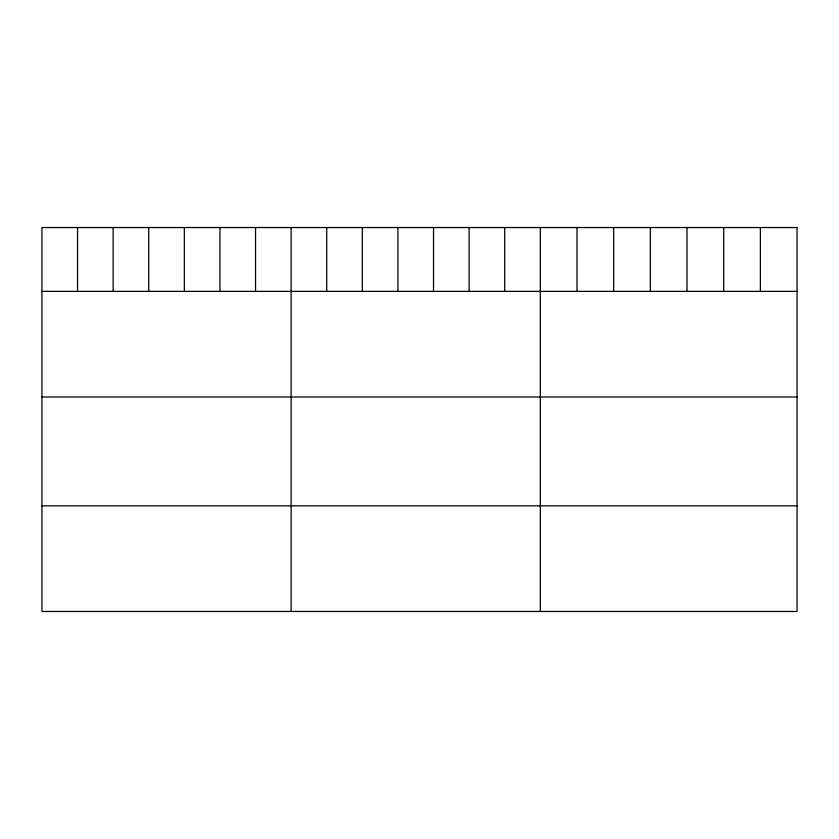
<?xml version="1.0" encoding="UTF-8"?>
<svg xmlns="http://www.w3.org/2000/svg" width="839" height="839" viewBox="0 0 839 839"><rect width="100%" height="100%" fill="white"/><g stroke="black" fill="none" stroke-linecap="round" stroke-linejoin="round"><path stroke-width="1.26" d="M41.95 291.374L797.05 291.374M41.95 397.004L797.05 397.004M41.95 505.833L797.05 505.833M760.375 227.537L760.375 291.374M723.7 227.537L723.7 291.374M687.026 227.537L687.026 291.374M650.34 227.537L650.34 291.374M613.666 227.537L613.666 291.374M576.991 227.537L576.991 291.374M540.316 227.537L540.316 611.463M504.721 227.537L504.721 291.374M469.116 227.537L469.116 291.374M433.522 227.537L433.522 291.374M397.927 227.537L397.927 291.374M362.333 227.537L362.333 291.374M326.728 227.537L326.728 291.374M291.133 227.537L291.133 611.463M255.538 227.537L255.538 291.374M219.933 227.537L219.933 291.374M184.339 227.537L184.339 291.374M148.744 227.537L148.744 291.374M113.15 227.537L113.15 291.374M77.545 227.537L77.545 291.374M797.05 227.537L41.95 227.537L41.95 611.463L797.05 611.463L797.05 227.537"/></g></svg>
